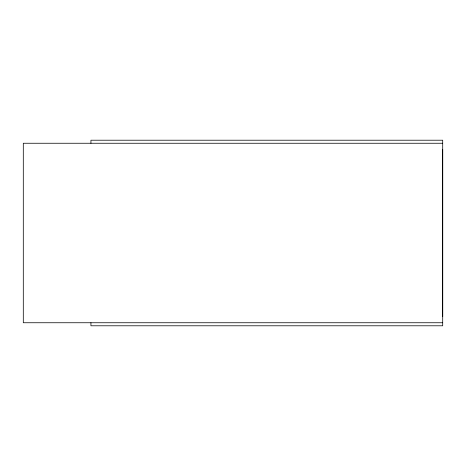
<?xml version="1.0" encoding="UTF-8"?>
<svg xmlns="http://www.w3.org/2000/svg" width="466" height="466" viewBox="0 0 466 466"><rect width="100%" height="100%" fill="white"/><g stroke="black" fill="none" stroke-linecap="round" stroke-linejoin="round"><path stroke-width="0.7" d="M442.7 143.254L23.3 143.254L23.3 322.746L442.7 322.746M442.7 149.487L442.7 316.664M90.934 143.254L90.934 140.214L442.7 140.214L442.7 325.786L90.934 325.786L90.934 322.746"/></g></svg>
